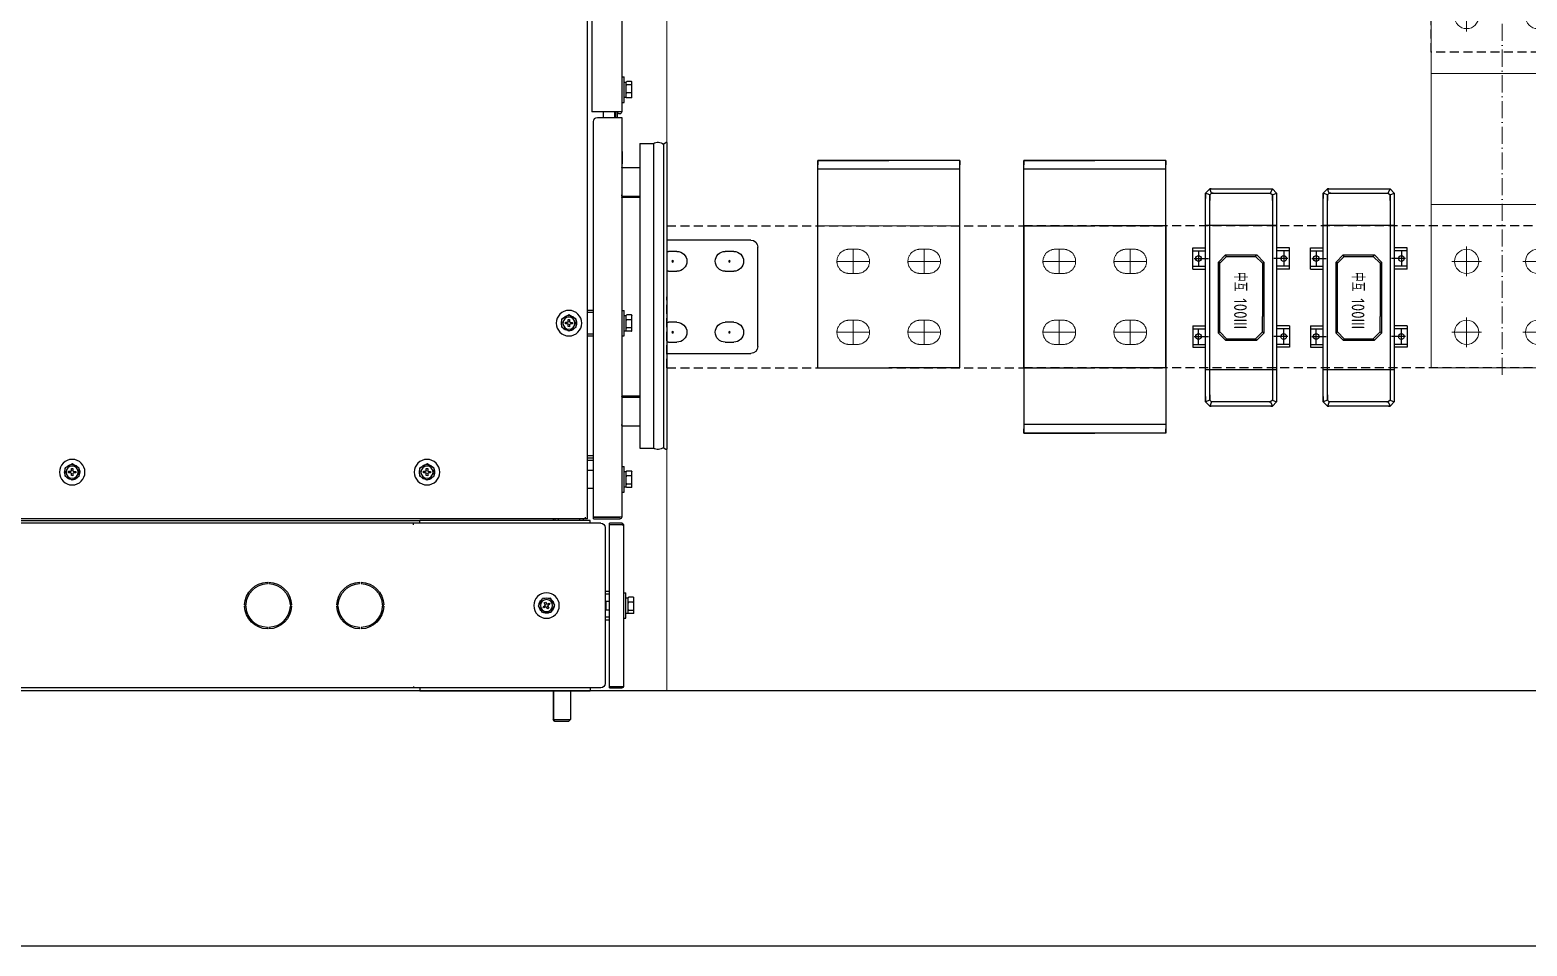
# Model space of a CAD drawing. Header units: millimetres. Extents: x 0 to 87554, y -20854 to 20404.
# Drawn here: x 8030 to 9085, y -11671 to -11025 of the extents above; entities that cross this region are included whole.
import ezdxf

# ---------------------------------------------------------------- set-up
doc = ezdxf.new("R2010")
doc.units = ezdxf.units.MM
doc.linetypes.add('ACAD_ISO10W100', pattern=[18, 12, -3, 0, -3])
doc.linetypes.add('HIDDEN', pattern=[9.525, 6.35, -3.175])
doc.layers.get('0').update_dxf_attribs({"lineweight": 15})
for name, color, linetype, lineweight in [('0.15', 7, 'Continuous', 15), ('5', 3, 'Continuous', 18), ('AM_3', 6, 'HIDDEN', 15), ('THICK', 7, 'Continuous', 0), ('粗实线层', 7, 'Continuous', 35)]:
    doc.layers.add(name, color=color, linetype=linetype, lineweight=lineweight)
for name, color, linetype in [('08', 1, 'Continuous'), ('1', 2, 'Continuous'), ('2401-00332-S-M12-30HM_0', 7, 'Continuous'), ('2401-01144-S-M6-16HWM_0', 7, 'Continuous'), ('4209-B0008_0', 7, 'Continuous'), ('4212-KH001_041_0', 7, 'Continuous'), ('4212-KH010_041_0', 7, 'Continuous'), ('4212-L0877_0', 7, 'Continuous'), ('4215-12269_16_0', 7, 'Continuous'), ('4215-12645_1_0', 7, 'Continuous'), ('4215-12645_2_0', 7, 'Continuous'), ('4215-12647_0', 7, 'Continuous'), ('4215-12653_3_0', 7, 'Continuous'), ('4215-12656_0', 7, 'Continuous'), ('4215-16097_1_0', 7, 'Continuous'), ('4215-17085_1_0', 7, 'Continuous'), ('4215-17086_4_0', 7, 'Continuous'), ('4217-16531_0', 7, 'Continuous'), ('CORNER_FITTING-2_041_0', 7, 'Continuous'), ('EM-S-M6-ZC_0', 7, 'Continuous')]:
    doc.layers.add(name, color=color, linetype=linetype)
doc.layers.add('LIU1', color=160, linetype='Continuous', lineweight=13, plot=False)
doc.styles.add('GB', font='gbenor.shx', dxfattribs={"bigfont": 'gbcbig.shx'})

# ---------------------------------------------------------------- blocks, each defined once
blk = doc.blocks.new('gy7u88')
at = {"layer": '2401-00332-S-M12-30HM_0', "color": 107, "linetype": 'Continuous'}
for p, q in [((-359.2, -2110.3), (-359.2, -2130.7)), ((-347.2, -2110.3), (-347.2, -2130.7)), ((-347.1, -2110.3), (-347.1, -2130.7)), ((-358.2, -2131.7), (-359.2, -2130.7)), ((-347.2, -2130.7), (-359.2, -2130.7)), ((-348.2, -2131.7), (-347.2, -2130.7)), ((-348.1, -2131.7), (-347.1, -2130.7)), ((-347.1, -2130.7), (-347.2, -2130.7)), ((-348.2, -2131.7), (-358.2, -2131.7)), ((-348.1, -2131.7), (-348.2, -2131.7))]:
    blk.add_line(p, q, dxfattribs=at)
at = {"layer": '2401-01144-S-M6-16HWM_0', "color": 107, "linetype": 'Continuous'}
for p, q in [((-402.6, -1692.2), (-402.6, -1681.3)), ((-402.3, -1681), (-398.9, -1681)), ((-402.3, -1683.3), (-398.9, -1683.3)), ((-398.6, -1692.2), (-398.6, -1681.3)), ((-397, -1681.4), (-398.6, -1681.4)), ((-395.4, -1677.8), (-397, -1677.8)), ((-397, -1695.8), (-397, -1677.8)), ((-402.3, -1689), (-398.9, -1689)), ((-402.3, -1692.5), (-398.9, -1692.5)), ((-397, -1692.1), (-398.6, -1692.1)), ((-395.4, -1695.8), (-397, -1695.8)), ((-402.6, -1856.7), (-402.6, -1845.8)), ((-402.3, -1845.5), (-398.9, -1845.5)), ((-398.6, -1856.7), (-398.6, -1845.8)), ((-397, -1845.9), (-398.6, -1845.9)), ((-395.4, -1842.3), (-397, -1842.3)), ((-397, -1860.3), (-397, -1842.3)), ((-363.2, -1848.4), (-358.2, -1845.5)), ((-358.2, -1845.5), (-353.2, -1848.3)), ((-402.3, -1848.9), (-398.9, -1848.9)), ((-402.3, -1854.7), (-398.9, -1854.7)), ((-363.2, -1854.2), (-363.2, -1848.4)), ((-363.2, -1854.2), (-358.1, -1857)), ((-359.2, -1850.8), (-360.7, -1850.8)), ((-360.7, -1850.8), (-360.7, -1851.8)), ((-360.7, -1851.8), (-359.2, -1851.8)), ((-357.7, -1848.7), (-358.7, -1848.8)), ((-358.7, -1848.8), (-358.7, -1850.3)), ((-358.7, -1852.3), (-358.7, -1853.8)), ((-358.7, -1853.8), (-357.7, -1853.7)), ((-358.1, -1857), (-353.2, -1854.1)), ((-357.7, -1850.2), (-357.7, -1848.7)), ((-357.7, -1853.7), (-357.7, -1852.2)), ((-355.7, -1850.7), (-357.2, -1850.7)), ((-357.2, -1851.7), (-355.7, -1851.7)), ((-355.7, -1851.7), (-355.7, -1850.7)), ((-353.2, -1854.1), (-353.2, -1848.3)), ((-402.3, -1857), (-398.9, -1857)), ((-397, -1856.6), (-398.6, -1856.6)), ((-395.4, -1860.3), (-397, -1860.3)), ((-263.2, -1953.4), (-258.2, -1950.5)), ((-258.2, -1950.5), (-253.2, -1953.3)), ((-13.2, -1953.4), (-8.2, -1950.5)), ((-8.2, -1950.5), (-3.2, -1953.3)), ((-402.6, -1966.7), (-402.6, -1955.8)), ((-402.3, -1955.5), (-398.9, -1955.5)), ((-402.3, -1958.9), (-398.9, -1958.9)), ((-398.6, -1966.7), (-398.6, -1955.8)), ((-397, -1955.9), (-398.6, -1955.9)), ((-395.4, -1952.3), (-397, -1952.3)), ((-397, -1970.3), (-397, -1952.3)), ((-263.2, -1959.2), (-263.2, -1953.4)), ((-263.2, -1959.2), (-258.1, -1962)), ((-259.2, -1955.8), (-260.7, -1955.8)), ((-260.7, -1955.8), (-260.7, -1956.8)), ((-260.7, -1956.8), (-259.2, -1956.8)), ((-257.7, -1953.7), (-258.7, -1953.8)), ((-258.7, -1953.8), (-258.7, -1955.3)), ((-258.7, -1957.3), (-258.7, -1958.8)), ((-258.7, -1958.8), (-257.7, -1958.7)), ((-258.1, -1962), (-253.2, -1959.1)), ((-257.7, -1955.2), (-257.7, -1953.7)), ((-257.7, -1958.7), (-257.7, -1957.2)), ((-255.7, -1955.7), (-257.2, -1955.7)), ((-257.2, -1956.7), (-255.7, -1956.7)), ((-255.7, -1956.7), (-255.7, -1955.7)), ((-253.2, -1959.1), (-253.2, -1953.3)), ((-13.2, -1959.2), (-13.2, -1953.4)), ((-13.2, -1959.2), (-8.1, -1962)), ((-9.2, -1955.8), (-10.7, -1955.8)), ((-10.7, -1955.8), (-10.7, -1956.8)), ((-10.7, -1956.8), (-9.2, -1956.8)), ((-7.7, -1953.7), (-8.7, -1953.8)), ((-8.7, -1953.8), (-8.7, -1955.3)), ((-8.7, -1957.3), (-8.7, -1958.8)), ((-8.7, -1958.8), (-7.7, -1958.7)), ((-8.1, -1962), (-3.2, -1959.1)), ((-7.7, -1955.2), (-7.7, -1953.7)), ((-7.7, -1958.7), (-7.7, -1957.2)), ((-5.7, -1955.7), (-7.2, -1955.7)), ((-7.2, -1956.7), (-5.7, -1956.7)), ((-5.7, -1956.7), (-5.7, -1955.7)), ((-3.2, -1959.1), (-3.2, -1953.3)), ((-402.3, -1964.7), (-398.9, -1964.7)), ((-402.3, -1967), (-398.9, -1967)), ((-397, -1966.6), (-398.6, -1966.6)), ((-395.4, -1970.3), (-397, -1970.3)), ((-403.9, -2055.7), (-403.9, -2044.8)), ((-403.6, -2044.5), (-400.2, -2044.5)), ((-399.9, -2055.7), (-399.9, -2044.8)), ((-398.3, -2044.9), (-399.9, -2044.9)), ((-396.7, -2041.3), (-398.3, -2041.3)), ((-398.3, -2059.3), (-398.3, -2041.3)), ((-348.2, -2050.1), (-345.2, -2045.2)), ((-345.2, -2045.2), (-339.5, -2045.3)), ((-336.7, -2050.4), (-339.5, -2045.3)), ((-403.6, -2047.9), (-400.2, -2047.9)), ((-403.6, -2053.7), (-400.2, -2053.7)), ((-403.6, -2056), (-400.2, -2056)), ((-398.3, -2055.6), (-399.9, -2055.6)), ((-384.1, -2047.3), (-386.7, -2047.3)), ((-384.1, -2053.3), (-386.7, -2053.3)), ((-383.9, -2047.5), (-384.1, -2047.3)), ((-384.1, -2047.3), (-384.1, -2053.3)), ((-383.9, -2053.1), (-384.1, -2053.3)), ((-383.9, -2047.5), (-383.9, -2053.1)), ((-345.4, -2055.2), (-348.2, -2050.1)), ((-345.4, -2055.2), (-339.6, -2055.3)), ((-344.3, -2048.5), (-344.8, -2049.4)), ((-344.8, -2049.4), (-343.5, -2050.2)), ((-343, -2049.3), (-344.3, -2048.5)), ((-343.4, -2050.9), (-344.1, -2052.1)), ((-344.1, -2052.1), (-343.3, -2052.7)), ((-343.3, -2052.7), (-342.5, -2051.4)), ((-341.6, -2047.9), (-342.3, -2049.1)), ((-341.8, -2051.2), (-340.5, -2052)), ((-340.7, -2048.4), (-341.6, -2047.9)), ((-341.5, -2049.7), (-340.7, -2048.4)), ((-340, -2051.1), (-341.3, -2050.3)), ((-340.5, -2052), (-340, -2051.1)), ((-339.6, -2055.3), (-336.7, -2050.4)), ((-396.7, -2059.3), (-398.3, -2059.3))]:
    blk.add_line(p, q, dxfattribs=at)
for centre, radius in [((-358.2, -1851.3), 9), ((-358.2, -1851.3), 4.25), ((-258.2, -1956.3), 9), ((-8.2, -1956.3), 9), ((-258.2, -1956.3), 4.25), ((-8.2, -1956.3), 4.25), ((-342.4, -2050.3), 9), ((-342.4, -2050.3), 4.25)]:
    blk.add_circle(centre, radius, dxfattribs=at)
for centre, radius, start, end in [((-358.2, -1851.3), 5.47, 84.5164, 96.5013), ((-358.2, -1851.3), 5.35, 39.6691, 81.3485), ((-358.2, -1851.3), 5.35, 159.6691, 201.3485), ((-358.2, -1851.3), 5.47, 144.5164, 156.5013), ((-358.2, -1851.3), 5.47, 204.5164, 216.5013), ((-358.2, -1851.3), 5.35, 99.6691, 141.3485), ((-358.2, -1851.3), 5.35, 219.6691, 261.3485), ((-359.2, -1850.3), 0.5, 270.5088, 0.5088), ((-359.2, -1852.3), 0.5, 0.5088, 90.5088), ((-357.2, -1850.2), 0.5, 180.5088, 270.5088), ((-357.2, -1852.2), 0.5, 90.5088, 180.5088), ((-358.2, -1851.3), 5.35, 279.6691, 321.3485), ((-358.2, -1851.3), 5.47, 24.5164, 36.5013), ((-358.2, -1851.3), 5.47, 324.5164, 336.5013), ((-358.2, -1851.3), 5.35, 339.6691, 21.3485), ((-358.2, -1851.3), 5.47, 264.5164, 276.5013), ((-258.2, -1956.3), 5.35, 99.6691, 141.3485), ((-258.2, -1956.3), 5.47, 84.5164, 96.5013), ((-258.2, -1956.3), 5.35, 39.6691, 81.3485), ((-8.2, -1956.3), 5.35, 99.6691, 141.3485), ((-8.2, -1956.3), 5.47, 84.5164, 96.5013), ((-8.2, -1956.3), 5.35, 39.6691, 81.3485), ((-258.2, -1956.3), 5.35, 159.6691, 201.3485), ((-258.2, -1956.3), 5.47, 144.5164, 156.5013), ((-258.2, -1956.3), 5.47, 204.5164, 216.5013), ((-258.2, -1956.3), 5.35, 219.6691, 261.3485), ((-259.2, -1955.3), 0.5, 270.5088, 0.5088), ((-259.2, -1957.3), 0.5, 0.5088, 90.5088), ((-258.2, -1956.3), 5.47, 264.5164, 276.5013), ((-257.2, -1955.2), 0.5, 180.5088, 270.5088), ((-257.2, -1957.2), 0.5, 90.5088, 180.5088), ((-258.2, -1956.3), 5.35, 279.6691, 321.3485), ((-258.2, -1956.3), 5.47, 24.5164, 36.5013), ((-258.2, -1956.3), 5.47, 324.5164, 336.5013), ((-258.2, -1956.3), 5.35, 339.6691, 21.3485), ((-8.2, -1956.3), 5.35, 159.6691, 201.3485), ((-8.2, -1956.3), 5.47, 144.5164, 156.5013), ((-8.2, -1956.3), 5.47, 204.5164, 216.5013), ((-8.2, -1956.3), 5.35, 219.6691, 261.3485), ((-9.2, -1955.3), 0.5, 270.5088, 0.5088), ((-9.2, -1957.3), 0.5, 0.5088, 90.5088), ((-8.2, -1956.3), 5.47, 264.5164, 276.5013), ((-7.2, -1955.2), 0.5, 180.5088, 270.5088), ((-7.2, -1957.2), 0.5, 90.5088, 180.5088), ((-8.2, -1956.3), 5.35, 279.6691, 321.3485), ((-8.2, -1956.3), 5.47, 24.5164, 36.5013), ((-8.2, -1956.3), 5.47, 324.5164, 336.5013), ((-8.2, -1956.3), 5.35, 339.6691, 21.3485), ((-342.4, -2050.3), 5.35, 128.1423, 169.8217), ((-342.4, -2050.3), 5.47, 112.9895, 124.9744), ((-342.4, -2050.3), 5.35, 68.1423, 109.8217), ((-342.4, -2050.3), 5.47, 52.9895, 64.9744), ((-342.4, -2050.3), 5.35, 8.1423, 49.8217), ((-342.4, -2050.3), 5.47, 172.9895, 184.9744), ((-342.4, -2050.3), 5.35, 188.1423, 229.8217), ((-342.4, -2050.3), 5.47, 232.9895, 244.9744), ((-342.4, -2050.3), 5.35, 248.1423, 289.8217), ((-343.8, -2050.6), 0.5, 328.982, 58.982), ((-342.8, -2048.9), 0.5, 238.982, 328.982), ((-342.1, -2051.6), 0.5, 58.982, 148.982), ((-341.1, -2049.9), 0.5, 148.982, 238.982), ((-342.4, -2050.3), 5.47, 292.9895, 304.9744), ((-342.4, -2050.3), 5.35, 308.1423, 349.8217), ((-342.4, -2050.3), 5.47, 352.9895, 4.9744)]:
    blk.add_arc(centre, radius, start, end, dxfattribs=at)
for points in [[(-402.6, -1681.3), (-402.5, -1681.2), (-402.4, -1681.1), (-402.3, -1681)], [(-402.3, -1683.3), (-402.4, -1683.2), (-402.5, -1683.1), (-402.6, -1683)], [(-402.6, -1683.9), (-402.5, -1683.7), (-402.4, -1683.5), (-402.3, -1683.3)], [(-398.6, -1681.3), (-398.7, -1681.2), (-398.8, -1681.1), (-398.9, -1681)], [(-398.9, -1683.3), (-398.8, -1683.2), (-398.7, -1683.1), (-398.6, -1683)], [(-398.6, -1683.9), (-398.7, -1683.7), (-398.8, -1683.5), (-398.9, -1683.3)], [(-402.3, -1689), (-402.4, -1688.8), (-402.5, -1688.6), (-402.6, -1688.3)], [(-402.6, -1689.4), (-402.5, -1689.2), (-402.4, -1689.1), (-402.3, -1689)], [(-402.3, -1692.5), (-402.4, -1692.4), (-402.5, -1692.2), (-402.6, -1692.1)], [(-402.6, -1692.2), (-402.5, -1692.3), (-402.4, -1692.4), (-402.3, -1692.5)], [(-398.9, -1689), (-398.8, -1688.8), (-398.7, -1688.6), (-398.6, -1688.3)], [(-398.6, -1689.4), (-398.7, -1689.2), (-398.8, -1689.1), (-398.9, -1689)], [(-398.9, -1692.5), (-398.8, -1692.4), (-398.7, -1692.2), (-398.6, -1692.1)], [(-398.6, -1692.2), (-398.7, -1692.3), (-398.8, -1692.4), (-398.9, -1692.5)], [(-402.3, -1845.5), (-402.4, -1845.6), (-402.5, -1845.7), (-402.6, -1845.8)], [(-402.6, -1845.9), (-402.5, -1845.8), (-402.4, -1845.6), (-402.3, -1845.5)], [(-398.9, -1845.5), (-398.8, -1845.6), (-398.7, -1845.7), (-398.6, -1845.8)], [(-398.6, -1845.9), (-398.7, -1845.8), (-398.8, -1845.6), (-398.9, -1845.5)], [(-402.3, -1848.9), (-402.4, -1848.8), (-402.5, -1848.7), (-402.6, -1848.5)], [(-402.6, -1849.6), (-402.5, -1849.4), (-402.4, -1849.2), (-402.3, -1848.9)], [(-402.3, -1854.7), (-402.4, -1854.5), (-402.5, -1854.2), (-402.6, -1854)], [(-402.6, -1854.9), (-402.5, -1854.8), (-402.4, -1854.8), (-402.3, -1854.7)], [(-398.9, -1848.9), (-398.8, -1848.8), (-398.7, -1848.7), (-398.6, -1848.5)], [(-398.6, -1849.6), (-398.7, -1849.4), (-398.8, -1849.2), (-398.9, -1848.9)], [(-398.9, -1854.7), (-398.8, -1854.5), (-398.7, -1854.2), (-398.6, -1854)], [(-398.6, -1854.9), (-398.7, -1854.8), (-398.8, -1854.8), (-398.9, -1854.7)], [(-402.3, -1857), (-402.4, -1856.9), (-402.5, -1856.8), (-402.6, -1856.7)], [(-398.9, -1857), (-398.8, -1856.9), (-398.7, -1856.8), (-398.6, -1856.7)], [(-402.3, -1955.5), (-402.4, -1955.6), (-402.5, -1955.7), (-402.6, -1955.8)], [(-402.6, -1955.9), (-402.5, -1955.8), (-402.4, -1955.6), (-402.3, -1955.5)], [(-402.3, -1958.9), (-402.4, -1958.8), (-402.5, -1958.7), (-402.6, -1958.5)], [(-402.6, -1959.6), (-402.5, -1959.4), (-402.4, -1959.2), (-402.3, -1958.9)], [(-398.9, -1955.5), (-398.8, -1955.6), (-398.7, -1955.7), (-398.6, -1955.8)], [(-398.6, -1955.9), (-398.7, -1955.8), (-398.8, -1955.6), (-398.9, -1955.5)], [(-398.9, -1958.9), (-398.8, -1958.8), (-398.7, -1958.7), (-398.6, -1958.5)], [(-398.6, -1959.6), (-398.7, -1959.4), (-398.8, -1959.2), (-398.9, -1958.9)], [(-402.3, -1964.7), (-402.4, -1964.5), (-402.5, -1964.2), (-402.6, -1964)], [(-402.6, -1964.9), (-402.5, -1964.8), (-402.4, -1964.8), (-402.3, -1964.7)], [(-402.3, -1967), (-402.4, -1966.9), (-402.5, -1966.8), (-402.6, -1966.7)], [(-398.9, -1964.7), (-398.8, -1964.5), (-398.7, -1964.2), (-398.6, -1964)], [(-398.6, -1964.9), (-398.7, -1964.8), (-398.8, -1964.8), (-398.9, -1964.7)], [(-398.9, -1967), (-398.8, -1966.9), (-398.7, -1966.8), (-398.6, -1966.7)], [(-403.6, -2044.5), (-403.7, -2044.6), (-403.8, -2044.7), (-403.9, -2044.8)], [(-403.9, -2044.9), (-403.8, -2044.8), (-403.7, -2044.6), (-403.6, -2044.5)], [(-400.2, -2044.5), (-400.1, -2044.6), (-400, -2044.7), (-399.9, -2044.8)], [(-399.9, -2044.9), (-400, -2044.8), (-400.1, -2044.6), (-400.2, -2044.5)], [(-403.6, -2047.9), (-403.7, -2047.8), (-403.8, -2047.7), (-403.9, -2047.5)], [(-403.9, -2048.6), (-403.8, -2048.4), (-403.7, -2048.2), (-403.6, -2047.9)], [(-403.6, -2053.7), (-403.7, -2053.5), (-403.8, -2053.2), (-403.9, -2053)], [(-403.9, -2053.9), (-403.8, -2053.8), (-403.7, -2053.8), (-403.6, -2053.7)], [(-403.6, -2056), (-403.7, -2055.9), (-403.8, -2055.8), (-403.9, -2055.7)], [(-400.2, -2047.9), (-400.1, -2047.8), (-400, -2047.7), (-399.9, -2047.5)], [(-399.9, -2048.6), (-400, -2048.4), (-400.1, -2048.2), (-400.2, -2047.9)], [(-400.2, -2053.7), (-400.1, -2053.5), (-400, -2053.2), (-399.9, -2053)], [(-399.9, -2053.9), (-400, -2053.8), (-400.1, -2053.8), (-400.2, -2053.7)], [(-400.2, -2056), (-400.1, -2055.9), (-400, -2055.8), (-399.9, -2055.7)]]:
    blk.add_open_spline(points, degree=3, dxfattribs=at)
at = {"layer": '4209-B0008_0', "color": 107, "linetype": 'Continuous'}
for p, q in [((-427.2, -1724.3), (-427.2, -1939.8)), ((-424.9, -1725.2), (-426.3, -1723.9)), ((-424.9, -1725.2), (-424.9, -1938.8)), ((-417.7, -1724.8), (-417.7, -1939.3)), ((-408.2, -1724.8), (-417.7, -1724.8)), ((-408.2, -1724.8), (-408.2, -1939.3)), ((-424.9, -1938.8), (-426.3, -1940.2)), ((-408.2, -1939.3), (-417.7, -1939.3))]:
    blk.add_line(p, q, dxfattribs=at)
for centre, radius, start, end in [((-426.7, -1724.3), 0.5, 45.9333, 180), ((-421, -1729.8), 6, 56.4566, 131.1531), ((-426.7, -1939.8), 0.5, 180, 314.0667), ((-421, -1934.3), 6, 228.8469, 303.5434)]:
    blk.add_arc(centre, radius, start, end, dxfattribs=at)
at = {"layer": '4212-KH001_041_0', "color": 107, "linetype": 'Continuous'}
for p, q in [((-371.2, -1946.3), (-375.4, -1946.3)), ((-371.2, -1947.8), (-375.4, -1947.8))]:
    blk.add_line(p, q, dxfattribs=at)
at = {"layer": '4212-KH010_041_0', "color": 107, "linetype": 'Continuous'}
for p, q in [((-390.2, -1702.3), (-390.2, -1706.3)), ((-382.2, -1702.3), (-382.2, -1706.3)), ((-375.4, -1944.8), (-371.2, -1944.8))]:
    blk.add_line(p, q, dxfattribs=at)
at = {"layer": '4212-L0877_0', "color": 107, "linetype": 'Continuous'}
for p, q in [((-347.2, -1990.3), (-347.2, -1989.3)), ((199.3, -1990.3), (-253.2, -1990.3))]:
    blk.add_line(p, q, dxfattribs=at)
at = {"layer": '4215-12269_16_0', "color": 107, "linetype": 'Continuous'}
for p, q in [((-375.4, -1842.3), (-371.4, -1842.3)), ((-375.4, -1843.8), (-371.4, -1843.8)), ((-371.4, -1858.8), (-375.4, -1858.8)), ((-371.4, -1860.3), (-375.4, -1860.3)), ((-371.2, -1954.8), (-375.4, -1954.8)), ((-375.4, -1967.8), (-371.2, -1967.8))]:
    blk.add_line(p, q, dxfattribs=at)
for centre, radius, start, end in [((-371.4, -1842.1), 0.2, 270, 0), ((-371.4, -1842.1), 1.7, 270, 277.1195), ((-371.4, -1860.5), 1.7, 82.8805, 90), ((-371.4, -1860.5), 0.2, 0, 90)]:
    blk.add_arc(centre, radius, start, end, dxfattribs=at)
at = {"layer": '4215-12645_1_0', "color": 107, "linetype": 'Continuous'}
for p, q in [((-378.4, -1706.3), (-395.4, -1706.3)), ((-395.4, -1706.3), (-395.4, -1987.9)), ((-392.1, -1702.3), (-392.1, -1706.1)), ((-390.9, -1702.3), (-390.9, -1706.1)), ((-375.4, -1987.9), (-375.4, -1709.3)), ((-395.6, -1741.6), (-408.2, -1741.6)), ((-408.2, -1762.8), (-395.4, -1762.8)), ((-408.2, -1902.8), (-395.4, -1902.8)), ((-408.2, -1924), (-395.6, -1924)), ((-395.4, -1987.9), (-375.4, -1987.9)), ((-375.4, -1988.1), (-394, -1988.1)), ((-375.4, -1989.3), (-394, -1989.3)), ((-375.4, -1989.3), (-375.4, -1988.1))]:
    blk.add_line(p, q, dxfattribs=at)
for centre, radius, start, end in [((-392.3, -1706.1), 0.2, 270, 0), ((-392.3, -1706.1), 1.4, 351.7441, 0), ((-378.4, -1709.3), 3, 0, 90), ((-395.6, -1741.4), 0.2, 270, 0), ((-395.6, -1924.2), 0.2, 0, 90), ((-394, -1987.9), 1.4, 180, 270), ((-394, -1987.9), 0.2, 180, 270)]:
    blk.add_arc(centre, radius, start, end, dxfattribs=at)
at = {"layer": '4215-12645_2_0', "color": 107, "linetype": 'Continuous'}
for p, q in [((-408.2, -1741.9), (-395.6, -1741.9)), ((-395.6, -1741.9), (-395.5, -1742)), ((-395.6, -1761.9), (-408.2, -1761.9)), ((-395.6, -1762.8), (-395.6, -1761.9)), ((-408.2, -1903.6), (-395.6, -1903.6)), ((-395.6, -1902.8), (-395.6, -1903.6)), ((-395.6, -1923.6), (-408.2, -1923.6)), ((-395.6, -1923.6), (-395.5, -1923.5))]:
    blk.add_line(p, q, dxfattribs=at)
for centre, radius, start, end in [((-396.7, -1760.4), 2.62, 294.2437, 297.885), ((-396.7, -1760.3), 2.65, 297.8779, 299.2203), ((-396.7, -1905.1), 2.62, 62.115, 65.7563), ((-396.7, -1905.2), 2.65, 60.7797, 62.1221)]:
    blk.add_arc(centre, radius, start, end, dxfattribs=at)
for points, knots in [([(-395.5, -1742), (-395.5, -1742.1), (-395.4, -1742.3), (-395.4, -1742.6), (-395.4, -1742.8)], [0, 0, 0, 0, 0.279426, 1, 1, 1, 1]), ([(-395.6, -1761.9), (-395.6, -1761.8), (-395.4, -1761.5), (-395.4, -1761.1), (-395.4, -1760.8)], [0, 0, 0, 0, 0.233986, 1, 1, 1, 1]), ([(-395.6, -1903.6), (-395.6, -1903.7), (-395.4, -1904.1), (-395.4, -1904.4), (-395.4, -1904.7)], [0, 0, 0, 0, 0.233986, 1, 1, 1, 1]), ([(-395.5, -1923.5), (-395.5, -1923.4), (-395.4, -1923.2), (-395.4, -1922.9), (-395.4, -1922.8)], [0, 0, 0, 0, 0.279426, 1, 1, 1, 1])]:
    blk.add_open_spline(points, degree=3, knots=knots, dxfattribs=at)
at = {"layer": '4215-12647_0', "color": 107, "linetype": 'Continuous'}
for p, q in [((-380.7, -1992.3), (191.8, -1992.3)), ((-248.7, -1993.3), (-248.7, -1992.3)), ((-383.7, -1995.3), (-383.7, -2105.3)), ((-211.7, -2033.8), (-211.7, -2034.8)), ((-210.7, -2034.8), (-210.7, -2033.8)), ((-146.7, -2033.8), (-146.7, -2034.8)), ((-145.7, -2034.8), (-145.7, -2033.8)), ((-226.7, -2049.8), (-227.7, -2049.8)), ((-227.7, -2050.8), (-226.7, -2050.8)), ((-194.7, -2049.8), (-195.7, -2049.8)), ((-195.7, -2050.8), (-194.7, -2050.8)), ((-161.7, -2049.8), (-162.7, -2049.8)), ((-162.7, -2050.8), (-161.7, -2050.8)), ((-129.7, -2049.8), (-130.7, -2049.8)), ((-130.7, -2050.8), (-129.7, -2050.8)), ((-211.7, -2065.7), (-211.7, -2066.7)), ((-210.7, -2066.7), (-210.7, -2065.7)), ((-146.7, -2065.7), (-146.7, -2066.7)), ((-145.7, -2066.7), (-145.7, -2065.7)), ((-380.7, -2108.3), (191.8, -2108.3)), ((-248.7, -2107.3), (-248.7, -2108.3))]:
    blk.add_line(p, q, dxfattribs=at)
for centre, radius, start, end in [((-380.7, -1995.3), 3, 90, 180), ((-211.2, -2050.3), 16.5, 91.7365, 178.2635), ((-211.2, -2050.3), 15.5, 91.8486, 178.1514), ((-211.2, -2050.3), 16.5, 1.7365, 88.2635), ((-211.2, -2050.3), 15.5, 1.8486, 88.1514), ((-146.2, -2050.3), 16.5, 91.7365, 178.2635), ((-146.2, -2050.3), 15.5, 91.8486, 178.1514), ((-146.2, -2050.3), 16.5, 1.7365, 88.2635), ((-146.2, -2050.3), 15.5, 1.8486, 88.1514), ((-211.2, -2050.3), 16.5, 181.7365, 268.2635), ((-211.2, -2050.3), 15.5, 181.8486, 268.1514), ((-211.2, -2050.3), 16.5, 271.7365, 358.2635), ((-211.2, -2050.3), 15.5, 271.8486, 358.1514), ((-146.2, -2050.3), 16.5, 181.7365, 268.2635), ((-146.2, -2050.3), 15.5, 181.8486, 268.1514), ((-146.2, -2050.3), 16.5, 271.7365, 358.2635), ((-146.2, -2050.3), 15.5, 271.8486, 358.1514), ((-380.7, -2105.3), 3, 180, 270)]:
    blk.add_arc(centre, radius, start, end, dxfattribs=at)
at = {"layer": '4215-12653_3_0', "color": 107, "linetype": 'Continuous'}
for p, q in [((-371.2, -1989.3), (-371.2, -993.8)), ((-371.2, -1989.3), (879.8, -1989.3)), ((-369.8, -1989.3), (-369.8, -1987.9))]:
    blk.add_line(p, q, dxfattribs=at)
at = {"layer": '4215-12656_0', "color": 107, "linetype": 'Continuous'}
for p, q in [((-395.7, -1993.3), (-396.7, -1993.3)), ((-396.7, -1993.3), (-396.7, -2107.3)), ((-395.7, -1992.3), (-386.7, -1992.3)), ((-395.7, -1992.3), (-395.7, -1993.3)), ((-395.7, -1993.3), (-386.7, -1993.3)), ((-386.7, -2108.3), (-386.7, -1992.3)), ((-395.7, -2107.3), (-396.7, -2107.3)), ((-386.7, -2107.3), (-395.7, -2107.3)), ((-395.7, -2108.3), (-395.7, -2107.3)), ((-386.7, -2108.3), (-395.7, -2108.3))]:
    blk.add_line(p, q, dxfattribs=at)
for centre, start, end in [((-395.7, -1993.3), 90, 180), ((-395.7, -2107.3), 180, 270)]:
    blk.add_arc(centre, 1, start, end, dxfattribs=at)
at = {"layer": '4215-16097_1_0', "color": 107, "linetype": 'Continuous'}
for p, q in [((-395.4, -906.8), (-395.4, -1702.3)), ((-374.4, -906.8), (-374.4, -1702.3)), ((-395.4, -1702.3), (-374.4, -1702.3))]:
    blk.add_line(p, q, dxfattribs=at)
blk.add_arc((-393.9, -1702.3), 1.5, 180, 0, dxfattribs=at)
at = {"layer": '4215-17085_1_0', "color": 107, "linetype": 'Continuous'}
for p, q in [((-373.2, -1990.3), (-253.2, -1990.3)), ((-373.2, -1992.3), (-373.2, -1990.3)), ((-253.2, -1992.3), (-253.2, -1990.3)), ((-373.2, -2108.3), (-373.2, -2110.3)), ((-253.2, -2108.3), (-253.2, -2110.3)), ((-253.2, -2110.3), (-373.2, -2110.3))]:
    blk.add_line(p, q, dxfattribs=at)
at = {"layer": '4215-17086_4_0', "color": 107, "linetype": 'Continuous'}
for p, q in [((-386.7, -2040.3), (-383.7, -2040.3)), ((-386.7, -2042.3), (-383.7, -2042.3)), ((-383.7, -2058.3), (-386.7, -2058.3)), ((-383.7, -2060.3), (-386.7, -2060.3))]:
    blk.add_line(p, q, dxfattribs=at)
at = {"layer": '4217-16531_0', "color": 107, "linetype": 'Continuous'}
for p, q in [((-486.3, -1792.7), (-427.2, -1792.7)), ((-491.3, -1867.7), (-491.3, -1797.7)), ((-474.3, -1800.7), (-468.3, -1800.7)), ((-434.3, -1800.7), (-428.3, -1800.7)), ((-468.3, -1814.7), (-474.3, -1814.7)), ((-428.3, -1814.7), (-434.3, -1814.7)), ((-474.3, -1850.7), (-468.3, -1850.7)), ((-434.3, -1850.7), (-428.3, -1850.7)), ((-468.3, -1864.7), (-474.3, -1864.7)), ((-428.3, -1864.7), (-434.3, -1864.7)), ((-427.2, -1872.7), (-486.3, -1872.7))]:
    blk.add_line(p, q, dxfattribs=at)
for centre in [(-471.3, -1807.7), (-431.3, -1807.7), (-471.3, -1857.7), (-431.3, -1857.7)]:
    blk.add_circle(centre, 0.5, dxfattribs=at)
for centre, radius, start, end in [((-486.3, -1797.7), 5, 90, 180), ((-474.3, -1807.7), 7, 90, 270), ((-468.3, -1807.7), 7, 270, 90), ((-434.3, -1807.7), 7, 90, 270), ((-428.3, -1807.7), 7, 80.9533, 90), ((-428.3, -1807.7), 7, 270, 279.0467), ((-474.3, -1857.7), 7, 90, 270), ((-468.3, -1857.7), 7, 270, 90), ((-434.3, -1857.7), 7, 90, 270), ((-428.3, -1857.7), 7, 80.9533, 90), ((-428.3, -1857.7), 7, 270, 279.0467), ((-486.3, -1867.7), 5, 180, 270)]:
    blk.add_arc(centre, radius, start, end, dxfattribs=at)
at = {"layer": 'CORNER_FITTING-2_041_0', "color": 107, "linetype": 'Continuous'}
for p, q in [((-368.2, -1989.3), (-368.2, -1990.3)), ((-365.7, -1989.3), (-365.7, -1990.3)), ((-350.7, -1989.3), (-350.7, -1990.3)), ((-348.2, -1989.3), (-348.2, -1990.3))]:
    blk.add_line(p, q, dxfattribs=at)
at = {"layer": 'EM-S-M6-ZC_0', "color": 107, "linetype": 'Continuous'}
for p, q in [((-395.4, -1730.5), (-395.6, -1730.4)), ((-395.6, -1730.4), (-395.6, -1739.1)), ((-395.4, -1739), (-395.6, -1739.1)), ((-395.6, -1926.4), (-395.4, -1926.5)), ((-395.6, -1935.1), (-395.6, -1926.4)), ((-395.6, -1935.1), (-395.4, -1935))]:
    blk.add_line(p, q, dxfattribs=at)
blk = doc.blocks.new('孔17圆')
at = {"color": 0, "linetype": 'ByBlock'}
for points in [[(-10.5, 0), (10.5, 0)], [(0, 10.5), (0, -10.5)]]:
    blk.add_lwpolyline(points, dxfattribs=at)
blk.add_circle((0, 0), 8.5, dxfattribs=at)
blk = doc.blocks.new('中互测量型CT-100III俯视')
at = {"layer": '粗实线层', "color": 30, "lineweight": -3}
for p, q in [((-35, 59), (-35, 50)), ((-20, 59), (-35, 59)), ((-33, 59), (-33, 50)), ((-32.5, 55), (-22.5, 55)), ((-27.5, 58), (-27.5, 48)), ((-22, 59), (-22, 50)), ((-20, 59), (-20, 50)), ((20, 59), (20, 50)), ((20, 59), (35, 59)), ((22, 59), (22, 50)), ((32.5, 55), (22.5, 55)), ((27.5, 58), (27.5, 48)), ((33, 59), (33, 50)), ((35, 59), (35, 50)), ((-76.5, 47), (-73.5, 50)), ((-73.5, 45.8), (-76.5, 47)), ((-76.5, 47), (-76.5, 47)), ((-76.5, 3), (-76.5, 47)), ((-76.5, 46), (-76.5, 47)), ((-72.3, 47), (-73.5, 50)), ((-73.5, 50), (73.5, 50)), ((-73.5, 45.8), (-72.3, 47)), ((-73.5, 4.2), (-73.5, 45.8)), ((-73.5, 44.8), (-73.5, 45.8)), ((-72.3, 47), (72.3, 47)), ((-68.5, 47), (-72.3, 47)), ((68.5, 47), (72.3, 47)), ((69.8, 50), (73.5, 50)), ((72.3, 47), (73.5, 50)), ((72.3, 47), (73.5, 45.8)), ((73.5, 50), (76.5, 47)), ((73.5, 45.8), (76.5, 47)), ((73.5, 45.8), (73.5, 4.2)), ((73.5, 44.8), (73.5, 45.8)), ((76.5, 47), (76.5, 3)), ((76.5, 46), (76.5, 47)), ((-30, 36), (-25, 41)), ((-30, 36), (-25, 41)), ((-30, 36), (-25, 41)), ((-30, 36), (-25, 41)), ((-30, 14), (-30, 36)), ((-30, 14), (-30, 36)), ((-30, 14), (-30, 36)), ((-30, 14), (-30, 36)), ((-29, 35.2), (-30, 36)), ((-29, 35.2), (-24.2, 40)), ((-29, 14.8), (-29, 35.2)), ((-25, 41), (25, 41)), ((-25, 41), (25, 41)), ((-25, 41), (25, 41)), ((-25, 41), (25, 41)), ((-24.2, 40), (-25, 41)), ((-24.2, 40), (13.3, 40)), ((24.2, 40), (13.3, 40)), ((24.2, 40), (25, 41)), ((29, 35.2), (24.2, 40)), ((30, 36), (25, 41)), ((30, 36), (25, 41)), ((30, 36), (25, 41)), ((30, 36), (25, 41)), ((29, 35.2), (30, 36)), ((29, 14.8), (29, 35.2)), ((30, 14), (30, 36)), ((30, 14), (30, 36)), ((30, 14), (30, 36)), ((30, 14), (30, 36)), ((-29, 14.8), (-30, 14)), ((-25, 9), (-30, 14)), ((-25, 9), (-30, 14)), ((-25, 9), (-30, 14)), ((-25, 9), (-30, 14)), ((-24.2, 10), (-29, 14.8)), ((24.2, 10), (29, 14.8)), ((25, 9), (30, 14)), ((25, 9), (30, 14)), ((25, 9), (30, 14)), ((25, 9), (30, 14)), ((29, 14.8), (30, 14)), ((-73.5, 4.2), (-76.5, 3)), ((-76.5, 4), (-76.5, 3)), ((-73.5, 0), (-76.5, 3)), ((-73.5, 5.2), (-73.5, 4.2)), ((-72.3, 3), (-73.5, 4.2)), ((-72.3, 3), (-73.5, 0)), ((73.5, 0), (-73.5, 0)), ((72.3, 3), (-72.3, 3)), ((-72.3, 3), (-68.5, 3)), ((-35, -9), (-35, 0)), ((-33, -9), (-33, 0)), ((-27.5, -8), (-27.5, 2)), ((-24.2, 10), (-25, 9)), ((25, 9), (-25, 9)), ((25, 9), (-25, 9)), ((25, 9), (-25, 9)), ((25, 9), (-25, 9)), ((24.2, 10), (-24.2, 10)), ((-22, -9), (-22, 0)), ((-20, -9), (-20, 0)), ((20, -9), (20, 0)), ((22, -9), (22, 0)), ((24.2, 10), (25, 9)), ((27.5, -8), (27.5, 2)), ((33, -9), (33, 0)), ((35, -9), (35, 0)), ((68.5, 3), (72.3, 3)), ((69.8, 0), (73.5, 0)), ((73.5, 4.2), (72.3, 3)), ((72.3, 3), (73.5, 0)), ((73.5, 5.2), (73.5, 4.2)), ((73.5, 4.2), (76.5, 3)), ((76.5, 3), (73.5, 0)), ((76.5, 3), (76.5, 4)), ((-73.5, 0), (-69.8, 0)), ((-20, -9), (-35, -9)), ((-32.5, -5), (-22.5, -5)), ((20, -9), (35, -9)), ((32.5, -5), (22.5, -5))]:
    blk.add_line(p, q, dxfattribs=at)
blk.add_lwpolyline([(-51, 50), (51, 50), (51, 0), (-51, 0)], close=True, dxfattribs=at)
for centre in [(-27.5, 55), (27.5, 55), (-27.5, -5), (27.5, -5)]:
    blk.add_circle(centre, 2, dxfattribs=at)
at = {"layer": '粗实线层', "color": 30, "lineweight": -3, "insert": (2.2, 24.5), "char_height": 9, "width": 49.285, "attachment_point": 5, "style": 'GB'}
blk.add_mtext('\\A1;{\\C1;中互 100III}', dxfattribs=at)
blk = doc.blocks.new('17X23')
at = {"color": 11}
for p, q in [((-11.5, 0), (11.5, 0)), ((3, 8.5), (-3, 8.5)), ((0, -8.5), (0, 8.5)), ((-3, -8.5), (3, -8.5))]:
    blk.add_line(p, q, dxfattribs=at)
for points in [[(-2.8, 8.5), (-3.2, 8.5), (-3.7, 8.5), (-4.1, 8.4), (-4.5, 8.4), (-5, 8.3), (-5.4, 8.1), (-5.8, 8), (-6.3, 7.9), (-6.7, 7.7), (-7.1, 7.5), (-7.4, 7.2), (-7.8, 7), (-8.2, 6.7), (-8.5, 6.5), (-8.9, 6.2), (-9.2, 5.9), (-9.5, 5.5), (-9.7, 5.2), (-10, 4.8), (-10.2, 4.4), (-10.5, 4.1), (-10.7, 3.7), (-10.9, 3.3), (-11, 2.8), (-11.1, 2.4), (-11.3, 2), (-11.4, 1.5), (-11.4, 1.1), (-11.5, 0.7), (-11.5, 0.2), (-11.5, -0.2), (-11.5, -0.7), (-11.4, -1.1), (-11.4, -1.5), (-11.3, -2), (-11.1, -2.4), (-11, -2.8), (-10.9, -3.3), (-10.7, -3.7), (-10.5, -4.1), (-10.2, -4.4), (-10, -4.8), (-9.7, -5.2), (-9.5, -5.5), (-9.2, -5.9), (-8.9, -6.2), (-8.5, -6.5), (-8.2, -6.7), (-7.8, -7), (-7.4, -7.2), (-7.1, -7.5), (-6.7, -7.7), (-6.3, -7.9), (-5.8, -8), (-5.4, -8.1), (-5, -8.3), (-4.5, -8.4), (-4.1, -8.4), (-3.7, -8.5), (-3.2, -8.5), (-2.8, -8.5)], [(2.8, -8.5), (3.2, -8.5), (3.7, -8.5), (4.1, -8.4), (4.5, -8.4), (5, -8.3), (5.4, -8.1), (5.8, -8), (6.3, -7.9), (6.7, -7.7), (7.1, -7.5), (7.4, -7.2), (7.8, -7), (8.2, -6.7), (8.5, -6.5), (8.9, -6.2), (9.2, -5.9), (9.5, -5.5), (9.7, -5.2), (10, -4.8), (10.2, -4.4), (10.5, -4.1), (10.7, -3.7), (10.9, -3.3), (11, -2.8), (11.1, -2.4), (11.3, -2), (11.4, -1.5), (11.4, -1.1), (11.5, -0.7), (11.5, -0.2), (11.5, 0.2), (11.5, 0.7), (11.4, 1.1), (11.4, 1.5), (11.3, 2), (11.1, 2.4), (11, 2.8), (10.9, 3.3), (10.7, 3.7), (10.5, 4.1), (10.2, 4.4), (10, 4.8), (9.7, 5.2), (9.5, 5.5), (9.2, 5.9), (8.9, 6.2), (8.5, 6.5), (8.2, 6.7), (7.8, 7), (7.4, 7.2), (7.1, 7.5), (6.7, 7.7), (6.3, 7.9), (5.8, 8), (5.4, 8.1), (5, 8.3), (4.5, 8.4), (4.1, 8.4), (3.7, 8.5), (3.2, 8.5), (2.8, 8.5)]]:
    blk.add_lwpolyline(points, dxfattribs=at)
blk = doc.blocks.new('y7')
at = {"color": 10, "linetype": 'ACAD_ISO10W100', "lineweight": 0}
blk.add_lwpolyline([(482.2, -105), (482.2, 227.5)], dxfattribs=at)
at = {"lineweight": -3}
blk.add_circle((567.2, 195), 7, dxfattribs=at)
at = {"layer": '0.15', "color": 30, "lineweight": 0}
blk.add_lwpolyline([(532.2, 222.5), (432.2, 222.5), (432.2, -100), (532.2, -100), (532.2, -100), (432.2, -100), (432.2, 222.5), (532.2, 222.5), (532.2, 222.5), (432.2, 222.5), (532.2, 222.5), (532.2, -100), (432.2, -100), (432.2, -100), (532.2, -100)], dxfattribs=at)
blk.add_lwpolyline([(432.2, 107.5), (532.2, 107.5), (532.2, 15), (432.2, 15)], close=True, dxfattribs=at)
at = {"layer": '08', "lineweight": -3}
for p, q in [((0, -100), (0, 46)), ((0, 46), (50, 46)), ((100, 46), (0, 46)), ((0, 46), (0, 43)), ((0, 40), (0, 43)), ((100, 46), (50, 46)), ((100, -100), (100, 46)), ((100, 46), (100, 43)), ((100, 40), (100, 43)), ((100, 40), (0, 40)), ((0, -100), (50, -100)), ((100, -100), (50, -100))]:
    blk.add_line(p, q, dxfattribs=at)
at = {"layer": '1', "lineweight": -3}
for p, q in [((145.2, 0), (195.2, 0)), ((145.2, 0), (145.2, -146)), ((245.2, 0), (195.2, 0)), ((245.2, 0), (245.2, -146)), ((245.2, -140), (145.2, -140)), ((145.2, -140), (145.2, -143)), ((145.2, -146), (145.2, -143)), ((145.2, -146), (195.2, -146)), ((245.2, -146), (145.2, -146)), ((245.2, -146), (195.2, -146)), ((245.2, -140), (245.2, -143)), ((245.2, -146), (245.2, -143))]:
    blk.add_line(p, q, dxfattribs=at)
at = {"layer": '5', "lineweight": -3}
for p, q in [((145.2, -100), (145.2, 46)), ((145.2, 46), (195.2, 46)), ((245.2, 46), (145.2, 46)), ((145.2, 46), (145.2, 43)), ((145.2, 40), (145.2, 43)), ((245.2, 46), (195.2, 46)), ((245.2, -100), (245.2, 46)), ((245.2, 46), (245.2, 43)), ((245.2, 40), (245.2, 43)), ((245.2, 40), (145.2, 40)), ((145.2, -100), (195.2, -100)), ((245.2, -100), (195.2, -100))]:
    blk.add_line(p, q, dxfattribs=at)
at = {"layer": 'AM_3', "lineweight": -3}
for p, q in [((642.2, 222.5), (432.2, 222.5)), ((432.2, 222.5), (432.2, 172.5)), ((642.2, 222.5), (642.2, 172.5)), ((432.2, 122.5), (432.2, 172.5)), ((642.2, 122.5), (642.2, 172.5)), ((642.2, 122.5), (432.2, 122.5)), ((-106.3, 0), (245.2, 0)), ((532.2, 0), (145.2, 0)), ((145.2, 0), (145.2, -50)), ((245.2, 0), (245.2, -50)), ((532.2, 0), (532.2, -50)), ((-106.3, 0), (-106.3, -50)), ((-106.3, -100), (-106.3, -50)), ((145.2, -100), (145.2, -50)), ((245.2, -100), (245.2, -50)), ((532.2, -100), (532.2, -50)), ((-106.3, -100), (245.2, -100)), ((532.2, -100), (145.2, -100))]:
    blk.add_line(p, q, dxfattribs=at)
at = {"layer": 'LIU1', "lineweight": 15}
for points in [[(100, 0), (0, 0), (0, -100), (100, -100)], [(245.2, 0), (145.2, 0), (145.2, -100), (245.2, -100)]]:
    blk.add_lwpolyline(points, close=True, dxfattribs=at)
at = {"lineweight": -3, "rotation": 270}
for p in [(273.3, -50.5), (356.2, -50.5)]:
    blk.add_blockref('中互测量型CT-100III俯视', p, dxfattribs=at)
for p in [(25, -25), (75, -25), (170.2, -25), (220.2, -25), (25, -75), (75, -75), (170.2, -75), (220.2, -75)]:
    blk.add_blockref('17X23', p)
at = {"layer": '0.15', "color": 30, "lineweight": 0}
for p in [(457.2, 197.5), (507.2, 197.5), (457.2, 147.5), (507.2, 147.5)]:
    blk.add_blockref('孔17圆', p, dxfattribs=at)
at = {"layer": '0.15', "color": 30, "lineweight": 0, "xscale": -1, "rotation": 180}
for p in [(457.2, -25), (507.2, -25), (457.2, -75), (507.2, -75)]:
    blk.add_blockref('孔17圆', p, dxfattribs=at)

msp = doc.modelspace()

# ---------------------------------------------------------------- linework, layer by layer
at = {"color": 5}
msp.add_lwpolyline([(8478.887, -10995.968), (8478.887, -11490.968), (9260.387, -11490.968), (9260.387, -10795.968), (8828.887, -10795.968)], dxfattribs=at)
at = {"layer": 'THICK', "lineweight": -3}
msp.add_lwpolyline([(12850.387, -11490.968), (12850.387, -11565.968), (12889.387, -11565.968), (12889.387, -11670.968), (7187.387, -11670.968), (7187.387, -11565.968), (7163.387, -11565.968), (7163.387, -11490.968)], close=True, dxfattribs=at)

# ---------------------------------------------------------------- block references
at = {"xscale": -1}
msp.add_blockref('gy7u88', (8051.705, -9380.717), dxfattribs=at)
at = {"lineweight": -3}
msp.add_blockref('y7', (8585.206, -11163.465), dxfattribs=at)

doc.saveas('drawing.dxf')
